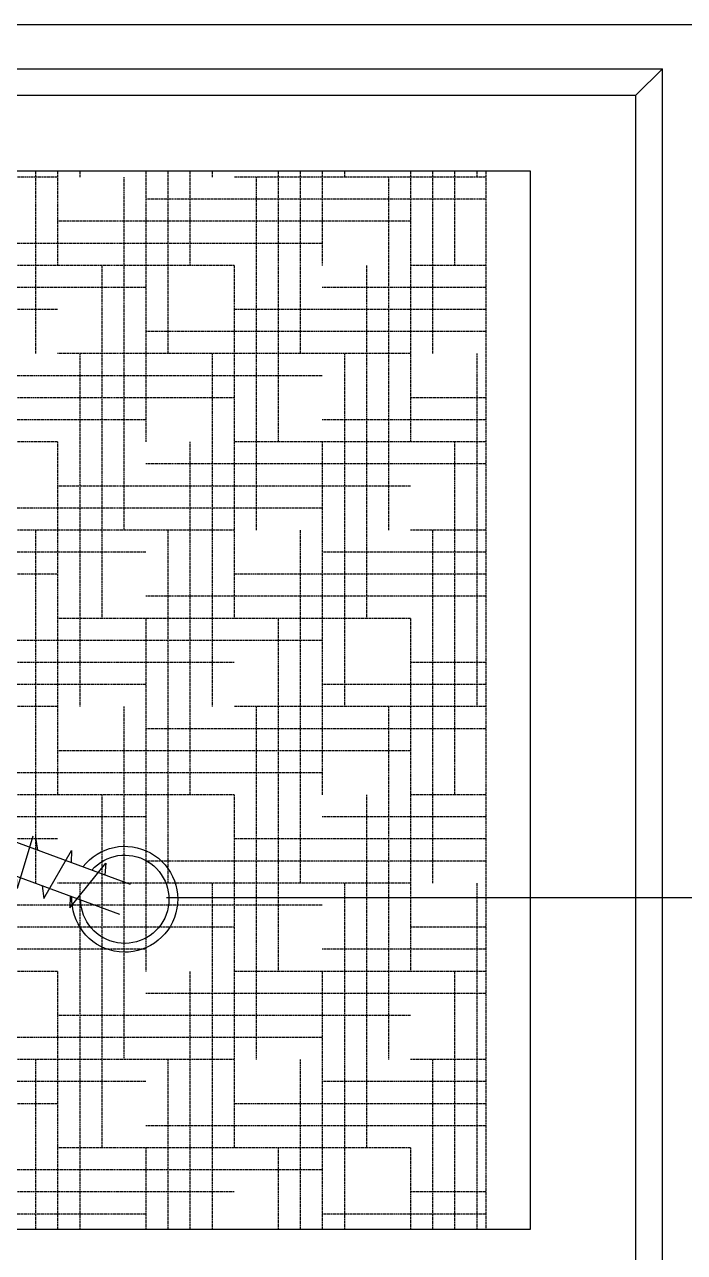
# Model space of a CAD drawing. Extents: x -12047294 to -5625356, y -1456591 to -622873.
# Drawn here: x -6024963 to -6024589, y -716119 to -715423 of the extents above; entities that cross this region are included whole.
import ezdxf

# ---------------------------------------------------------------- set-up
doc = ezdxf.new("R2010")
doc.units = 0
doc.header["$LTSCALE"] = 10
doc.header["$MEASUREMENT"] = 0
doc.linetypes.add('DASH', pattern=[0.35, 0.25, -0.1])
doc.layers.add('EQUIP', color=1, linetype='Continuous')
doc.layers.add('Iteam', color=4, linetype='Continuous')

# ---------------------------------------------------------------- blocks, each defined once
blk = doc.blocks.new('LXX11124554')
at = {"layer": 'EQUIP'}
for p, q in [((-980.74, 447.63, 0.51), (-980.74, -312.37, 0.51)), ((-897.94, 287.63, 0.51), (-897.94, -212.37, 0.51)), ((-297.94, -212.37, 0.51), (-297.94, 287.63, 0.51)), ((-897.94, -212.37, 0.51), (-297.94, -212.37, 0.51))]:
    blk.add_line(p, q, dxfattribs=at)
at = {"layer": 'EQUIP', "color": 8}
for p, q in [((-955.74, 382.64, 0.51), (-955.74, -287.37, 0.51)), ((-940.74, 367.64, 0.51), (-940.74, -272.37, 0.51)), ((-955.74, -287.37, 0.51), (-940.74, -272.37, 0.51)), ((979.26, -272.37, 0.51), (-940.74, -272.37, 0.51)), ((994.26, -287.37, 0.51), (-955.74, -287.37, 0.51))]:
    blk.add_line(p, q, dxfattribs=at)
at = {"layer": 'EQUIP', "color": 8, "linetype": 'DASH', "ltscale": 0.3}
for p, q in [((-894.26, 55.35, 0.51), (-894.26, 187.63, 0.51)), ((-831.76, 5.35, 0.51), (-831.76, 187.63, 0.51)), ((-819.26, 55.35, 0.51), (-819.26, 187.63, 0.51)), ((-756.76, 5.35, 0.51), (-756.76, 187.63, 0.51)), ((-744.26, 55.35, 0.51), (-744.26, 187.63, 0.51)), ((-681.76, 5.35, 0.51), (-681.76, 187.63, 0.51)), ((-669.26, 55.35, 0.51), (-669.26, 187.63, 0.51)), ((-606.76, 5.35, 0.51), (-606.76, 187.63, 0.51)), ((-594.26, 55.35, 0.51), (-594.26, 187.63, 0.51)), ((-531.76, 5.35, 0.51), (-531.76, 187.63, 0.51)), ((-519.26, 55.35, 0.51), (-519.26, 187.63, 0.51)), ((-456.76, 5.35, 0.51), (-456.76, 187.63, 0.51)), ((-444.26, 55.35, 0.51), (-444.26, 187.63, 0.51)), ((-381.76, 5.35, 0.51), (-381.76, 187.63, 0.51)), ((-369.26, 55.35, 0.51), (-369.26, 187.63, 0.51)), ((-306.76, 5.35, 0.51), (-306.76, 187.63, 0.51)), ((-844.26, -44.65, 0.51), (-844.26, 155.35, 0.51)), ((-769.26, -44.65, 0.51), (-769.26, 155.35, 0.51)), ((-694.26, -44.65, 0.51), (-694.26, 155.35, 0.51)), ((-619.26, -44.65, 0.51), (-619.26, 155.35, 0.51)), ((-544.26, -44.65, 0.51), (-544.26, 155.35, 0.51)), ((-469.26, -44.65, 0.51), (-469.26, 155.35, 0.51)), ((-394.26, -44.65, 0.51), (-394.26, 155.35, 0.51)), ((-319.26, -44.65, 0.51), (-319.26, 155.35, 0.51)), ((-856.76, -94.65, 0.51), (-856.76, 105.35, 0.51)), ((-781.76, -94.65, 0.51), (-781.76, 105.35, 0.51)), ((-706.76, -94.65, 0.51), (-706.76, 105.35, 0.51)), ((-631.76, -94.65, 0.51), (-631.76, 105.35, 0.51)), ((-556.76, -94.65, 0.51), (-556.76, 105.35, 0.51)), ((-481.76, -94.65, 0.51), (-481.76, 105.35, 0.51)), ((-406.76, -94.65, 0.51), (-406.76, 105.35, 0.51)), ((-331.76, -94.65, 0.51), (-331.76, 105.35, 0.51)), ((-897.94, 67.85, 0.51), (-794.26, 67.85, 0.51)), ((-694.26, 67.85, 0.51), (-494.26, 67.85, 0.51)), ((-394.26, 67.85, 0.51), (-297.94, 67.85, 0.51)), ((-897.94, 55.35, 0.51), (-844.26, 55.35, 0.51)), ((-869.26, -144.65, 0.51), (-869.26, 55.35, 0.51)), ((-794.26, -144.65, 0.51), (-794.26, 55.35, 0.51)), ((-744.26, 55.35, 0.51), (-544.26, 55.35, 0.51)), ((-719.26, -144.65, 0.51), (-719.26, 55.35, 0.51)), ((-644.26, -144.65, 0.51), (-644.26, 55.35, 0.51)), ((-569.26, -144.65, 0.51), (-569.26, 55.35, 0.51)), ((-494.26, -144.65, 0.51), (-494.26, 55.35, 0.51)), ((-444.26, 55.35, 0.51), (-297.94, 55.35, 0.51)), ((-419.26, -144.65, 0.51), (-419.26, 55.35, 0.51)), ((-344.26, -144.65, 0.51), (-344.26, 55.35, 0.51)), ((-897.94, 42.85, 0.51), (-894.26, 42.85, 0.51)), ((-794.26, 42.85, 0.51), (-594.26, 42.85, 0.51)), ((-494.26, 42.85, 0.51), (-297.94, 42.85, 0.51)), ((-844.26, 30.35, 0.51), (-644.26, 30.35, 0.51)), ((-544.26, 30.35, 0.51), (-344.26, 30.35, 0.51)), ((-894.26, 17.85, 0.51), (-694.26, 17.85, 0.51)), ((-594.26, 17.85, 0.51), (-394.26, 17.85, 0.51)), ((-897.94, 5.35, 0.51), (-744.26, 5.35, 0.51)), ((-881.76, -187.37, 0.51), (-881.76, 5.35, 0.51)), ((-806.76, -187.37, 0.51), (-806.76, 5.35, 0.51)), ((-731.76, -187.37, 0.51), (-731.76, 5.35, 0.51)), ((-656.76, -187.37, 0.51), (-656.76, 5.35, 0.51)), ((-644.26, 5.35, 0.51), (-444.26, 5.35, 0.51)), ((-581.76, -187.37, 0.51), (-581.76, 5.35, 0.51)), ((-506.76, -187.37, 0.51), (-506.76, 5.35, 0.51)), ((-431.76, -187.37, 0.51), (-431.76, 5.35, 0.51)), ((-356.76, -187.37, 0.51), (-356.76, 5.35, 0.51)), ((-344.26, 5.35, 0.51), (-297.94, 5.35, 0.51)), ((-897.94, -7.15, 0.51), (-794.26, -7.15, 0.51)), ((-694.26, -7.15, 0.51), (-494.26, -7.15, 0.51)), ((-394.26, -7.15, 0.51), (-297.94, -7.15, 0.51)), ((-897.94, -19.65, 0.51), (-844.26, -19.65, 0.51)), ((-744.26, -19.65, 0.51), (-544.26, -19.65, 0.51)), ((-444.26, -19.65, 0.51), (-297.94, -19.65, 0.51)), ((-897.94, -32.15, 0.51), (-894.26, -32.15, 0.51)), ((-794.26, -32.15, 0.51), (-594.26, -32.15, 0.51)), ((-494.26, -32.15, 0.51), (-297.94, -32.15, 0.51)), ((-894.26, -187.37, 0.51), (-894.26, -44.65, 0.51)), ((-844.26, -44.65, 0.51), (-644.26, -44.65, 0.51)), ((-819.26, -187.37, 0.51), (-819.26, -44.65, 0.51)), ((-744.26, -187.37, 0.51), (-744.26, -44.65, 0.51)), ((-669.26, -187.37, 0.51), (-669.26, -44.65, 0.51)), ((-594.26, -187.37, 0.51), (-594.26, -44.65, 0.51)), ((-544.26, -44.65, 0.51), (-344.26, -44.65, 0.51)), ((-519.26, -187.37, 0.51), (-519.26, -44.65, 0.51)), ((-444.26, -187.37, 0.51), (-444.26, -44.65, 0.51)), ((-369.26, -187.37, 0.51), (-369.26, -44.65, 0.51)), ((-894.26, -57.15, 0.51), (-694.26, -57.15, 0.51)), ((-594.26, -57.15, 0.51), (-394.26, -57.15, 0.51)), ((-897.94, -69.65, 0.51), (-744.26, -69.65, 0.51)), ((-644.26, -69.65, 0.51), (-444.26, -69.65, 0.51)), ((-344.26, -69.65, 0.51), (-297.94, -69.65, 0.51)), ((-897.94, -82.15, 0.51), (-794.26, -82.15, 0.51)), ((-694.26, -82.15, 0.51), (-494.26, -82.15, 0.51)), ((-394.26, -82.15, 0.51), (-297.94, -82.15, 0.51)), ((-897.94, -94.65, 0.51), (-844.26, -94.65, 0.51)), ((-831.76, -187.37, 0.51), (-831.76, -94.65, 0.51)), ((-756.76, -187.37, 0.51), (-756.76, -94.65, 0.51)), ((-744.26, -94.65, 0.51), (-544.26, -94.65, 0.51)), ((-681.76, -187.37, 0.51), (-681.76, -94.65, 0.51)), ((-606.76, -187.37, 0.51), (-606.76, -94.65, 0.51)), ((-531.76, -187.37, 0.51), (-531.76, -94.65, 0.51)), ((-456.76, -187.37, 0.51), (-456.76, -94.65, 0.51)), ((-444.26, -94.65, 0.51), (-297.94, -94.65, 0.51)), ((-381.76, -187.37, 0.51), (-381.76, -94.65, 0.51)), ((-306.76, -187.37, 0.51), (-306.76, -94.65, 0.51)), ((-897.94, -107.15, 0.51), (-894.26, -107.15, 0.51)), ((-794.26, -107.15, 0.51), (-594.26, -107.15, 0.51)), ((-494.26, -107.15, 0.51), (-297.94, -107.15, 0.51)), ((-844.26, -119.65, 0.51), (-644.26, -119.65, 0.51)), ((-544.26, -119.65, 0.51), (-344.26, -119.65, 0.51)), ((-894.26, -132.15, 0.51), (-694.26, -132.15, 0.51)), ((-594.26, -132.15, 0.51), (-394.26, -132.15, 0.51)), ((-897.94, -144.65, 0.51), (-744.26, -144.65, 0.51)), ((-844.26, -187.37, 0.51), (-844.26, -144.65, 0.51)), ((-769.26, -187.37, 0.51), (-769.26, -144.65, 0.51)), ((-694.26, -187.37, 0.51), (-694.26, -144.65, 0.51)), ((-644.26, -144.65, 0.51), (-444.26, -144.65, 0.51)), ((-619.26, -187.37, 0.51), (-619.26, -144.65, 0.51)), ((-544.26, -187.37, 0.51), (-544.26, -144.65, 0.51)), ((-469.26, -187.37, 0.51), (-469.26, -144.65, 0.51)), ((-394.26, -187.37, 0.51), (-394.26, -144.65, 0.51)), ((-344.26, -144.65, 0.51), (-297.94, -144.65, 0.51)), ((-319.26, -187.37, 0.51), (-319.26, -144.65, 0.51)), ((-897.94, -157.15, 0.51), (-794.26, -157.15, 0.51)), ((-694.26, -157.15, 0.51), (-494.26, -157.15, 0.51)), ((-394.26, -157.15, 0.51), (-297.94, -157.15, 0.51)), ((-897.94, -169.65, 0.51), (-844.26, -169.65, 0.51)), ((-744.26, -169.65, 0.51), (-544.26, -169.65, 0.51)), ((-444.26, -169.65, 0.51), (-297.94, -169.65, 0.51)), ((-897.94, -182.15, 0.51), (-894.26, -182.15, 0.51)), ((-897.94, -187.37, 0.51), (-297.94, -187.37, 0.51)), ((-794.26, -182.15, 0.51), (-594.26, -182.15, 0.51)), ((-494.26, -182.15, 0.51), (-297.94, -182.15, 0.51))]:
    blk.add_line(p, q, dxfattribs=at)
blk = doc.blocks.new('LXX10304611')
at = {"layer": 'EQUIP', "color": 1}
for p, q in [((8.46, 18.08), (-129.99, 393.44)), ((-8.46, 11.92), (-146.9, 387.28)), ((-99.57, 1.97), (-99.57, 71.97)), ((-99.57, 71.97), (-89.31, 71.97)), ((-89.31, 71.97), (-87.57, 19.97)), ((89.31, 71.97), (87.57, 19.97)), ((99.57, 71.97), (89.31, 71.97)), ((99.57, 1.97), (99.57, 71.97)), ((-69, 28), (-75.57, 24.96)), ((-69, 2), (-69, 28)), ((-67, 30), (-63, 30)), ((-63, 30), (-53, 30)), ((-63, 0), (-63, 30)), ((-53, 0), (-53, 30)), ((-48, 30), (-15.12, 30)), ((-48, 30), (-48, 0)), ((4.29, 30), (48, 30)), ((48, 0), (48, 30)), ((63, 30), (53, 30)), ((53, 0), (53, 30)), ((63, 0), (63, 30)), ((67, 30), (63, 30)), ((69, 2), (69, 28)), ((69, 28), (75.57, 24.96)), ((-75.57, 24.96), (-75.57, 5.04)), ((-61, 24), (-55, 24)), ((-53, 27.69), (-48, 27.69)), ((53, 27.69), (48, 27.69)), ((61, 24), (55, 24)), ((75.57, 24.96), (75.57, 5.04)), ((-75.57, 19.97), (-87.57, 19.97)), ((-87.57, 19.97), (-87.57, 1.97)), ((75.57, 19.97), (87.57, 19.97)), ((87.57, 19.97), (87.57, 1.97)), ((-75.57, 9.97), (-87.57, 9.97)), ((75.57, 9.97), (87.57, 9.97)), ((-87.57, 1.97), (-99.57, 1.97)), ((-69, 2), (-75.57, 5.04)), ((-63, 0), (-67, 0)), ((-53, 0), (-63, 0)), ((-55, 6), (-61, 6)), ((-53, 2.31), (-48, 2.31)), ((-48, 0), (48, 0)), ((53, 2.31), (48, 2.31)), ((53, 0), (63, 0)), ((55, 6), (61, 6)), ((63, 0), (67, 0)), ((69, 2), (75.57, 5.04)), ((87.57, 1.97), (99.57, 1.97))]:
    blk.add_line(p, q, dxfattribs=at)
at = {"layer": 'EQUIP', "color": 8}
for p, q in [((-143.35, 359.17), (-118.07, 379.63)), ((-118.07, 379.63), (-124.69, 379.08)), ((-136.61, 359.38), (-143.35, 359.17)), ((-137.95, 344.53), (-110.89, 360.17)), ((-110.89, 360.17), (-117.64, 359.96)), ((-130.77, 343.55), (-137.95, 344.53)), ((-102.78, 338.18), (-132.38, 329.41)), ((-103.39, 339.83), (-110.57, 340.81)), ((-132.38, 329.41), (-125.39, 328.96)), ((-98.75, 327.25), (-123.88, 306.38)), ((-105.74, 327.7), (-98.75, 327.25)), ((-123.88, 306.38), (-117.1, 306.48)), ((-91.22, 306.83), (-115.65, 284.05)), ((-98.01, 306.74), (-91.22, 306.83)), ((-84.15, 287.66), (-107.63, 262.33)), ((-90.69, 286.91), (-84.15, 287.66)), ((-115.65, 284.05), (-109.1, 284.8)), ((-107.63, 262.33), (-100.88, 262.5)), ((-75.12, 263.18), (-100.23, 242.26)), ((-81.88, 263), (-75.12, 263.18)), ((-100.23, 242.26), (-93.3, 241.96)), ((-66.88, 240.84), (-92.07, 220.13)), ((-73.81, 241.14), (-66.88, 240.84)), ((-92.07, 220.13), (-85.26, 220.16)), ((-59.3, 220.28), (-84.59, 199.85)), ((-66.11, 220.25), (-59.3, 220.28)), ((-52.93, 203), (-78.22, 182.58)), ((-59.74, 202.97), (-52.93, 203)), ((-84.59, 199.85), (-77.77, 199.84)), ((-54.27, 188.16), (-47.29, 187.71)), ((-78.22, 182.58), (-71.4, 182.57)), ((-47.29, 187.71), (-72.42, 166.85)), ((-39.75, 167.29), (-64.18, 144.51)), ((-46.54, 167.2), (-39.75, 167.29)), ((-72.42, 166.85), (-65.63, 166.94)), ((-32.68, 148.12), (-56.17, 122.79)), ((-39.23, 147.37), (-32.68, 148.12)), ((-64.18, 144.51), (-57.64, 145.26)), ((-56.17, 122.79), (-49.41, 122.97)), ((-23.65, 123.64), (-48.77, 102.72)), ((-30.41, 123.46), (-23.65, 123.64)), ((-48.77, 102.72), (-41.84, 102.42)), ((-15.42, 101.31), (-40.6, 80.59)), ((-22.35, 101.6), (-15.42, 101.31)), ((-40.6, 80.59), (-33.79, 80.62)), ((-7.83, 80.74), (-33.13, 60.31)), ((-14.64, 80.71), (-7.83, 80.74)), ((-33.13, 60.31), (-26.3, 60.3)), ((-0.28, 60.26), (-24.91, 38.04)), ((-7.11, 60.27), (-0.28, 60.26)), ((-24.91, 38.04), (-18.13, 38.14)), ((7.73, 38.54), (-18.82, 21.54)), ((0.95, 38.44), (7.73, 38.54))]:
    blk.add_line(p, q, dxfattribs=at)
at = {"layer": 'EQUIP', "color": 1}
for centre, radius, start, end in [((-138.44, 390.36), 30, 307.7027, 272.78782), ((-67, 28), 2, 90, 180), ((0, 15), 15, 147.11476, 64.19132), ((67, 28), 2, 0, 90), ((-61, 26), 2, 180, 270), ((-61, 22), 2, 90, 180), ((-55, 26), 2, 270, 0), ((-55, 22), 2, 0, 90), ((0, 15), 12.5, 156.29919, 64.19132), ((55, 26), 2, 180, 270), ((55, 22), 2, 90, 180), ((61, 26), 2, 270, 0), ((61, 22), 2, 0, 90), ((-61, 8), 2, 180, 270), ((-55, 8), 2, 270, 0), ((55, 8), 2, 180, 270), ((61, 8), 2, 270, 0), ((-67, 2), 2, 180, 270), ((-61, 4), 2, 90, 180), ((-55, 4), 2, 0, 90), ((55, 4), 2, 90, 180), ((61, 4), 2, 0, 90), ((67, 2), 2, 270, 0)]:
    blk.add_arc(centre, radius, start, end, dxfattribs=at)
at = {"layer": 'EQUIP', "color": 8}
blk.add_arc((-138.44, 390.36), 25, 311.34525, 269.14526, dxfattribs=at)

msp = doc.modelspace()

# ---------------------------------------------------------------- linework, layer by layer
at = {"layer": 'Iteam'}
msp.add_line((-6024415.68, -715917.55, 0), (-6024882.26, -715917.55), dxfattribs=at)

# ---------------------------------------------------------------- block references
at = {"layer": 'EQUIP', "linetype": 'ByBlock', "xscale": -1, "rotation": 90}
msp.add_blockref('LXX11124554', (-6024888.52, -716403.54, -0.51), dxfattribs=at)
at = {"layer": 'EQUIP', "xscale": -1, "rotation": 270}
msp.add_blockref('LXX10304611', (-6025296.16, -715779.98), dxfattribs=at)

doc.saveas('drawing.dxf')
